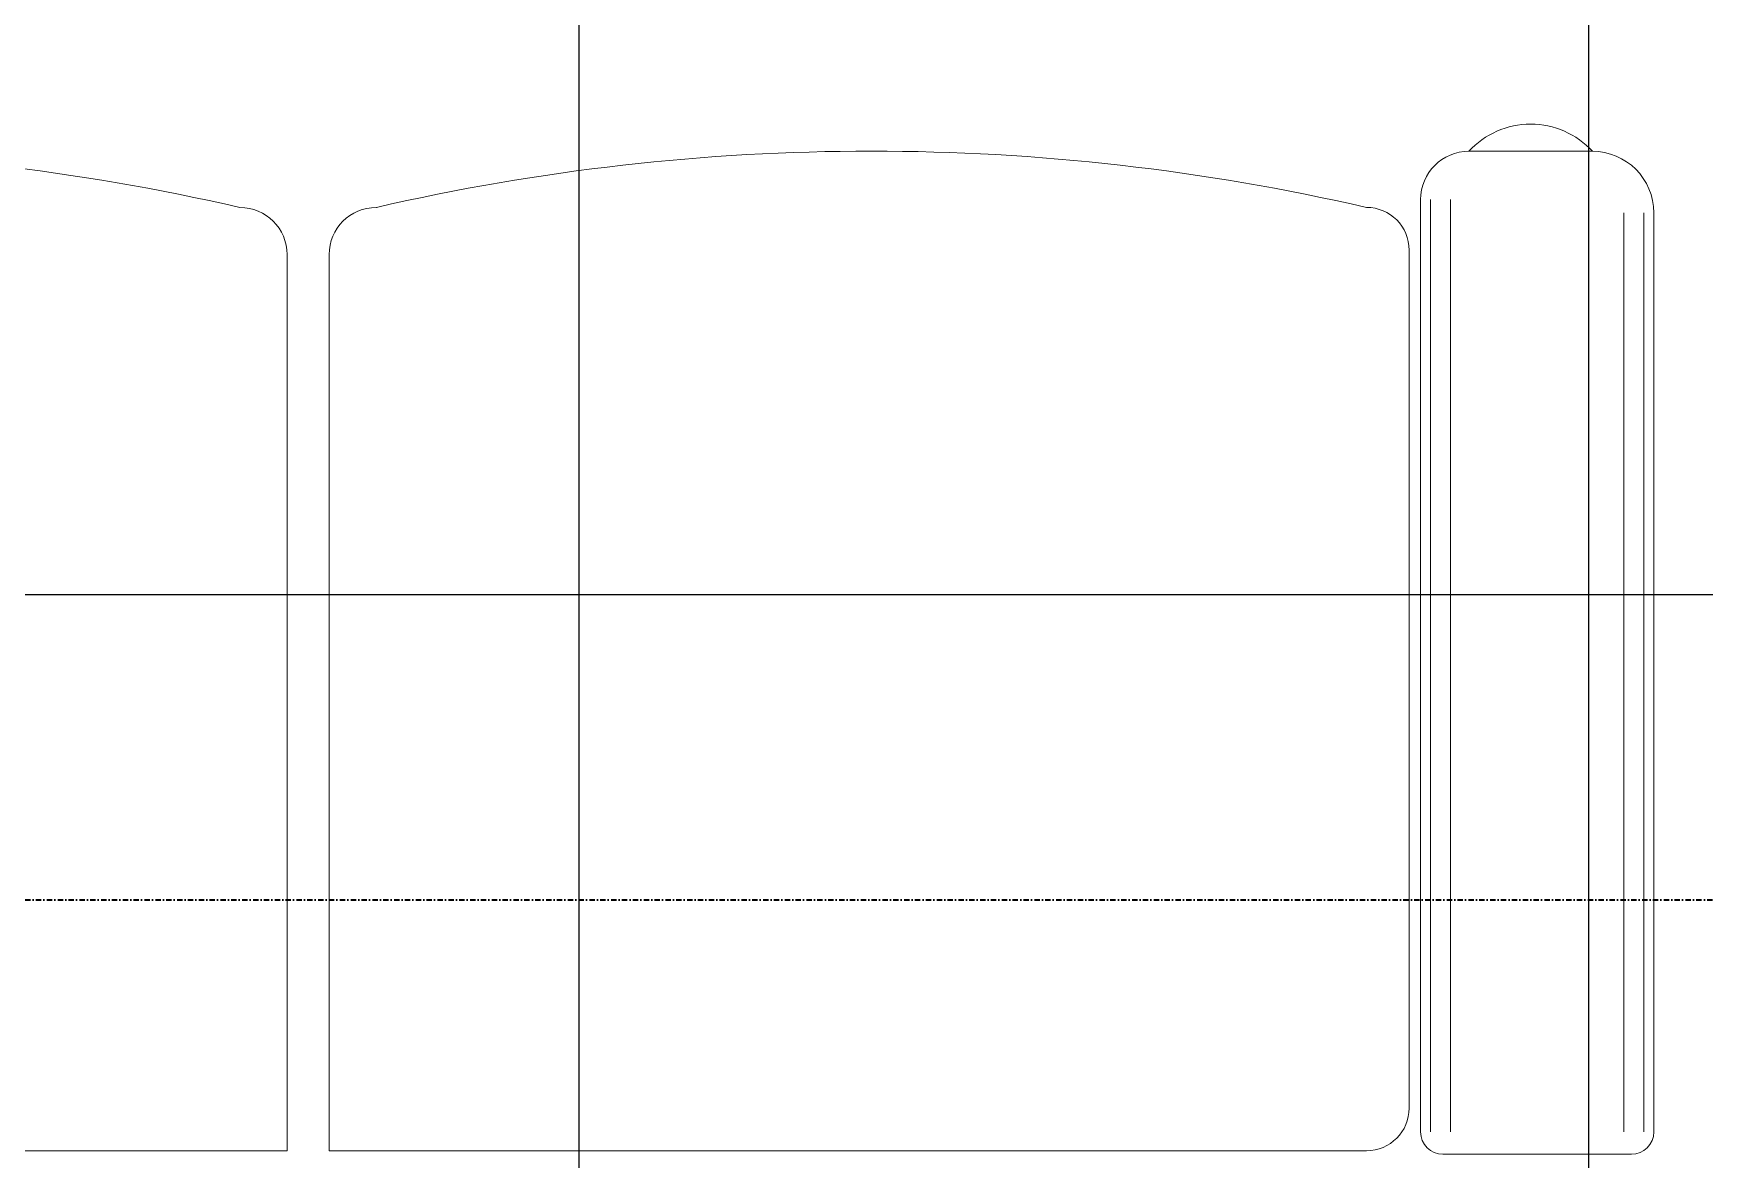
# Model space of a CAD drawing. Extents: x -12260 to 184725, y -29287 to 19916.
# Drawn here: x 11072 to 12065, y -546 to 124 of the extents above; entities that cross this region are included whole.
import ezdxf

# ---------------------------------------------------------------- set-up
doc = ezdxf.new("R2010")
doc.units = 0
doc.header["$LTSCALE"] = 0.25
doc.linetypes.add('DASHDOT', pattern=[25.4, 12.7, -6.35, 0, -6.35])
doc.layers.add('01-First Floor-FUR$0$FALSE CEILING', color=251, linetype='Continuous')
doc.layers.add('01-First Floor-FUR$0$TME-NON MEDICAL FURNITURE', color=242, linetype='Continuous')
doc.layers.add('01-First Floor-FUR$0$LOADING', color=253, linetype='Continuous', lineweight=5)
doc.layers.add('E-LITE-CLNG-CNDT', color=6, linetype='DASHDOT', lineweight=35)

# ---------------------------------------------------------------- blocks, each defined once
blk = doc.blocks.new('01-First Floor-FUR$0$GF21008-P')
at = {"layer": '01-First Floor-FUR$0$LOADING'}
for p, q in [((-0.61909, -0.20585), (-0.00261, -0.20585)), ((-0.00261, -0.20585), (-0.00261, -0.73852)), ((0.02235, -0.20585), (0.02235, -0.73852)), ((0.02235, -0.20585), (0.63897, -0.20585)), ((0.68432, -0.20374), (0.79645, -0.20374)), ((0.67107, -0.77123), (0.67107, -0.21699)), ((0.67698, -0.77123), (0.67698, -0.21699)), ((0.6888, -0.77123), (0.6888, -0.21699)), ((0.79197, -0.76339), (0.79197, -0.21699)), ((0.80379, -0.76339), (0.80379, -0.21699)), ((0.8097, -0.76339), (0.8097, -0.21699)), ((0.66431, -0.74126), (0.66431, -0.23119)), ((0.69984, -0.8), (0.77309, -0.8))]:
    blk.add_line(p, q, dxfattribs=at)
for centre, radius, start, end in [((0.63897, -0.23119), 0.02534, 0, 90), ((0.68432, -0.21699), 0.01325, 90, 180), ((0.79645, -0.21699), 0.01325, 0, 90), ((-0.03068, -0.73852), 0.02807, 270, 0), ((0.05042, -0.73852), 0.02807, 180, 270), ((0.63897, -0.74126), 0.02534, 270, 0), ((0.77309, -0.76339), 0.03661, 270, 0), ((-0.32489, 0.50996), 1.31002, 257.02168, 282.97832), ((0.3447, 0.51055), 1.31061, 257.02456, 282.97544), ((0.69984, -0.77123), 0.02877, 180, 270), ((0.73653, -0.7662), 0.04989, 222.64618, 317.35382)]:
    blk.add_arc(centre, radius, start, end, dxfattribs=at)
blk = doc.blocks.new('01-First Floor-FUR')
at = {"layer": '01-First Floor-FUR$0$FALSE CEILING', "linetype": 'Continuous'}
for p, q in [((11396.44, -810), (11396.44, 3760)), ((11996.44, -810), (11996.44, 3760)), ((8907.86, -210), (13106, -210))]:
    blk.add_line(p, q, dxfattribs=at)
at = {"layer": '01-First Floor-FUR$0$TME-NON MEDICAL FURNITURE', "xscale": -1000, "yscale": 1000, "zscale": 1000, "rotation": 180}
blk.add_blockref('01-First Floor-FUR$0$GF21008-P', (11225.44, -746.53, -0.1), dxfattribs=at)

msp = doc.modelspace()

# ---------------------------------------------------------------- linework, layer by layer
at = {"layer": 'E-LITE-CLNG-CNDT', "color": 1}
msp.add_lwpolyline([(9896.42, 390.02), (9896.42, -291.54, 0.414214), (9996.42, -391.54), (16005.99, -391.54), (16005.99, -210.01)], format="xyb", dxfattribs=at)

# ---------------------------------------------------------------- block references
at = {"layer": 'E-LITE-CLNG-CNDT'}
msp.add_blockref('01-First Floor-FUR', (0, 0), dxfattribs=at)

doc.saveas('drawing.dxf')
